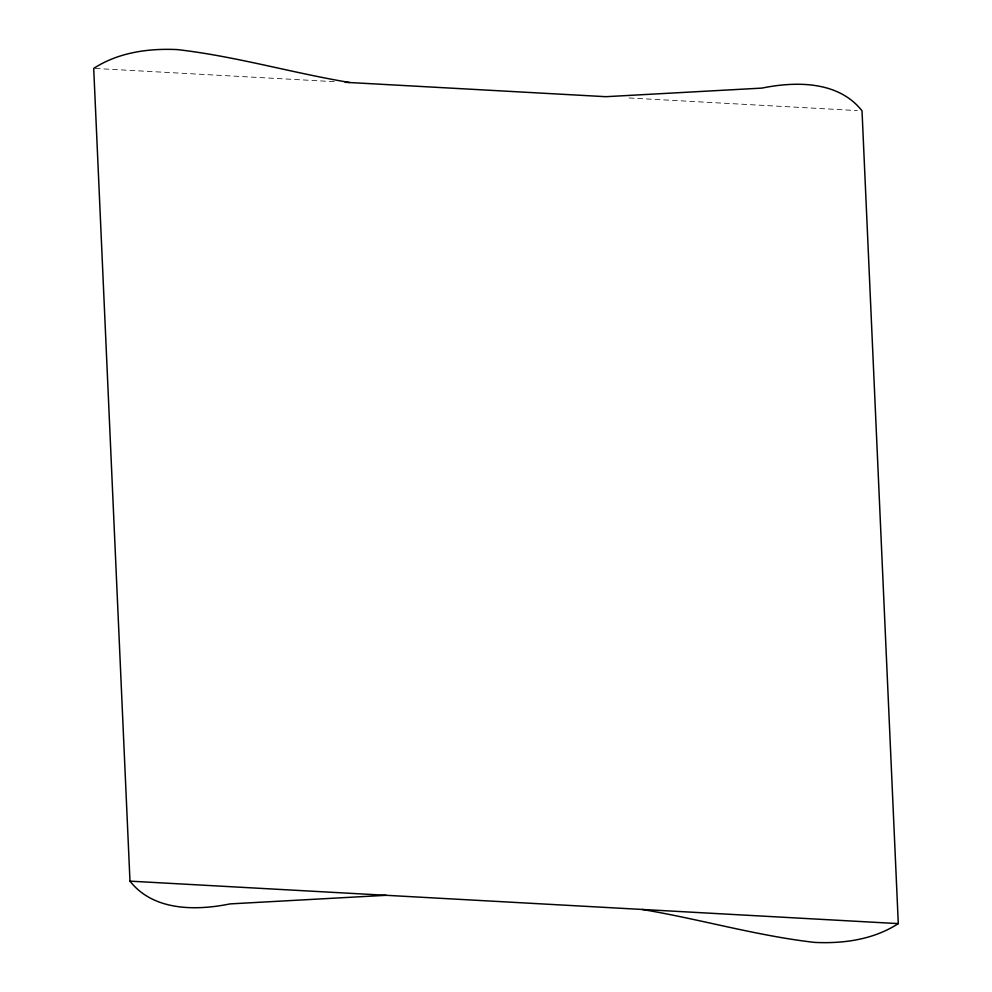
<?xml version="1.0" encoding="UTF-8"?>
<svg xmlns="http://www.w3.org/2000/svg" width="992" height="992" viewBox="0 0 992 992"><rect width="100%" height="100%" fill="white"/><g stroke="black" fill="none" stroke-linecap="round" stroke-linejoin="round"><path stroke-width="0.74" stroke-dasharray="4.96 3.72" d="M95.244 68.46L335.928 81.766M629.064 97.972L857.398 110.596"/><path stroke-width="1.49" d="M345.179 82.286L605.914 96.695L761.93 88.102C795.931 81.183 838.562 80.885 862.023 110.856L898.293 923.614C873.58 939.61 843.498 943.801 814.581 942.4C756.45 935.741 699.893 919.076 642.196 909.466M386.086 895.305L230.07 903.898C196.069 910.817 153.438 911.115 129.977 881.144L93.707 68.386C118.42 52.39 148.502 48.199 177.419 49.6C235.55 56.259 292.107 72.924 349.804 82.534M129.977 881.144L898.293 923.614"/></g></svg>
